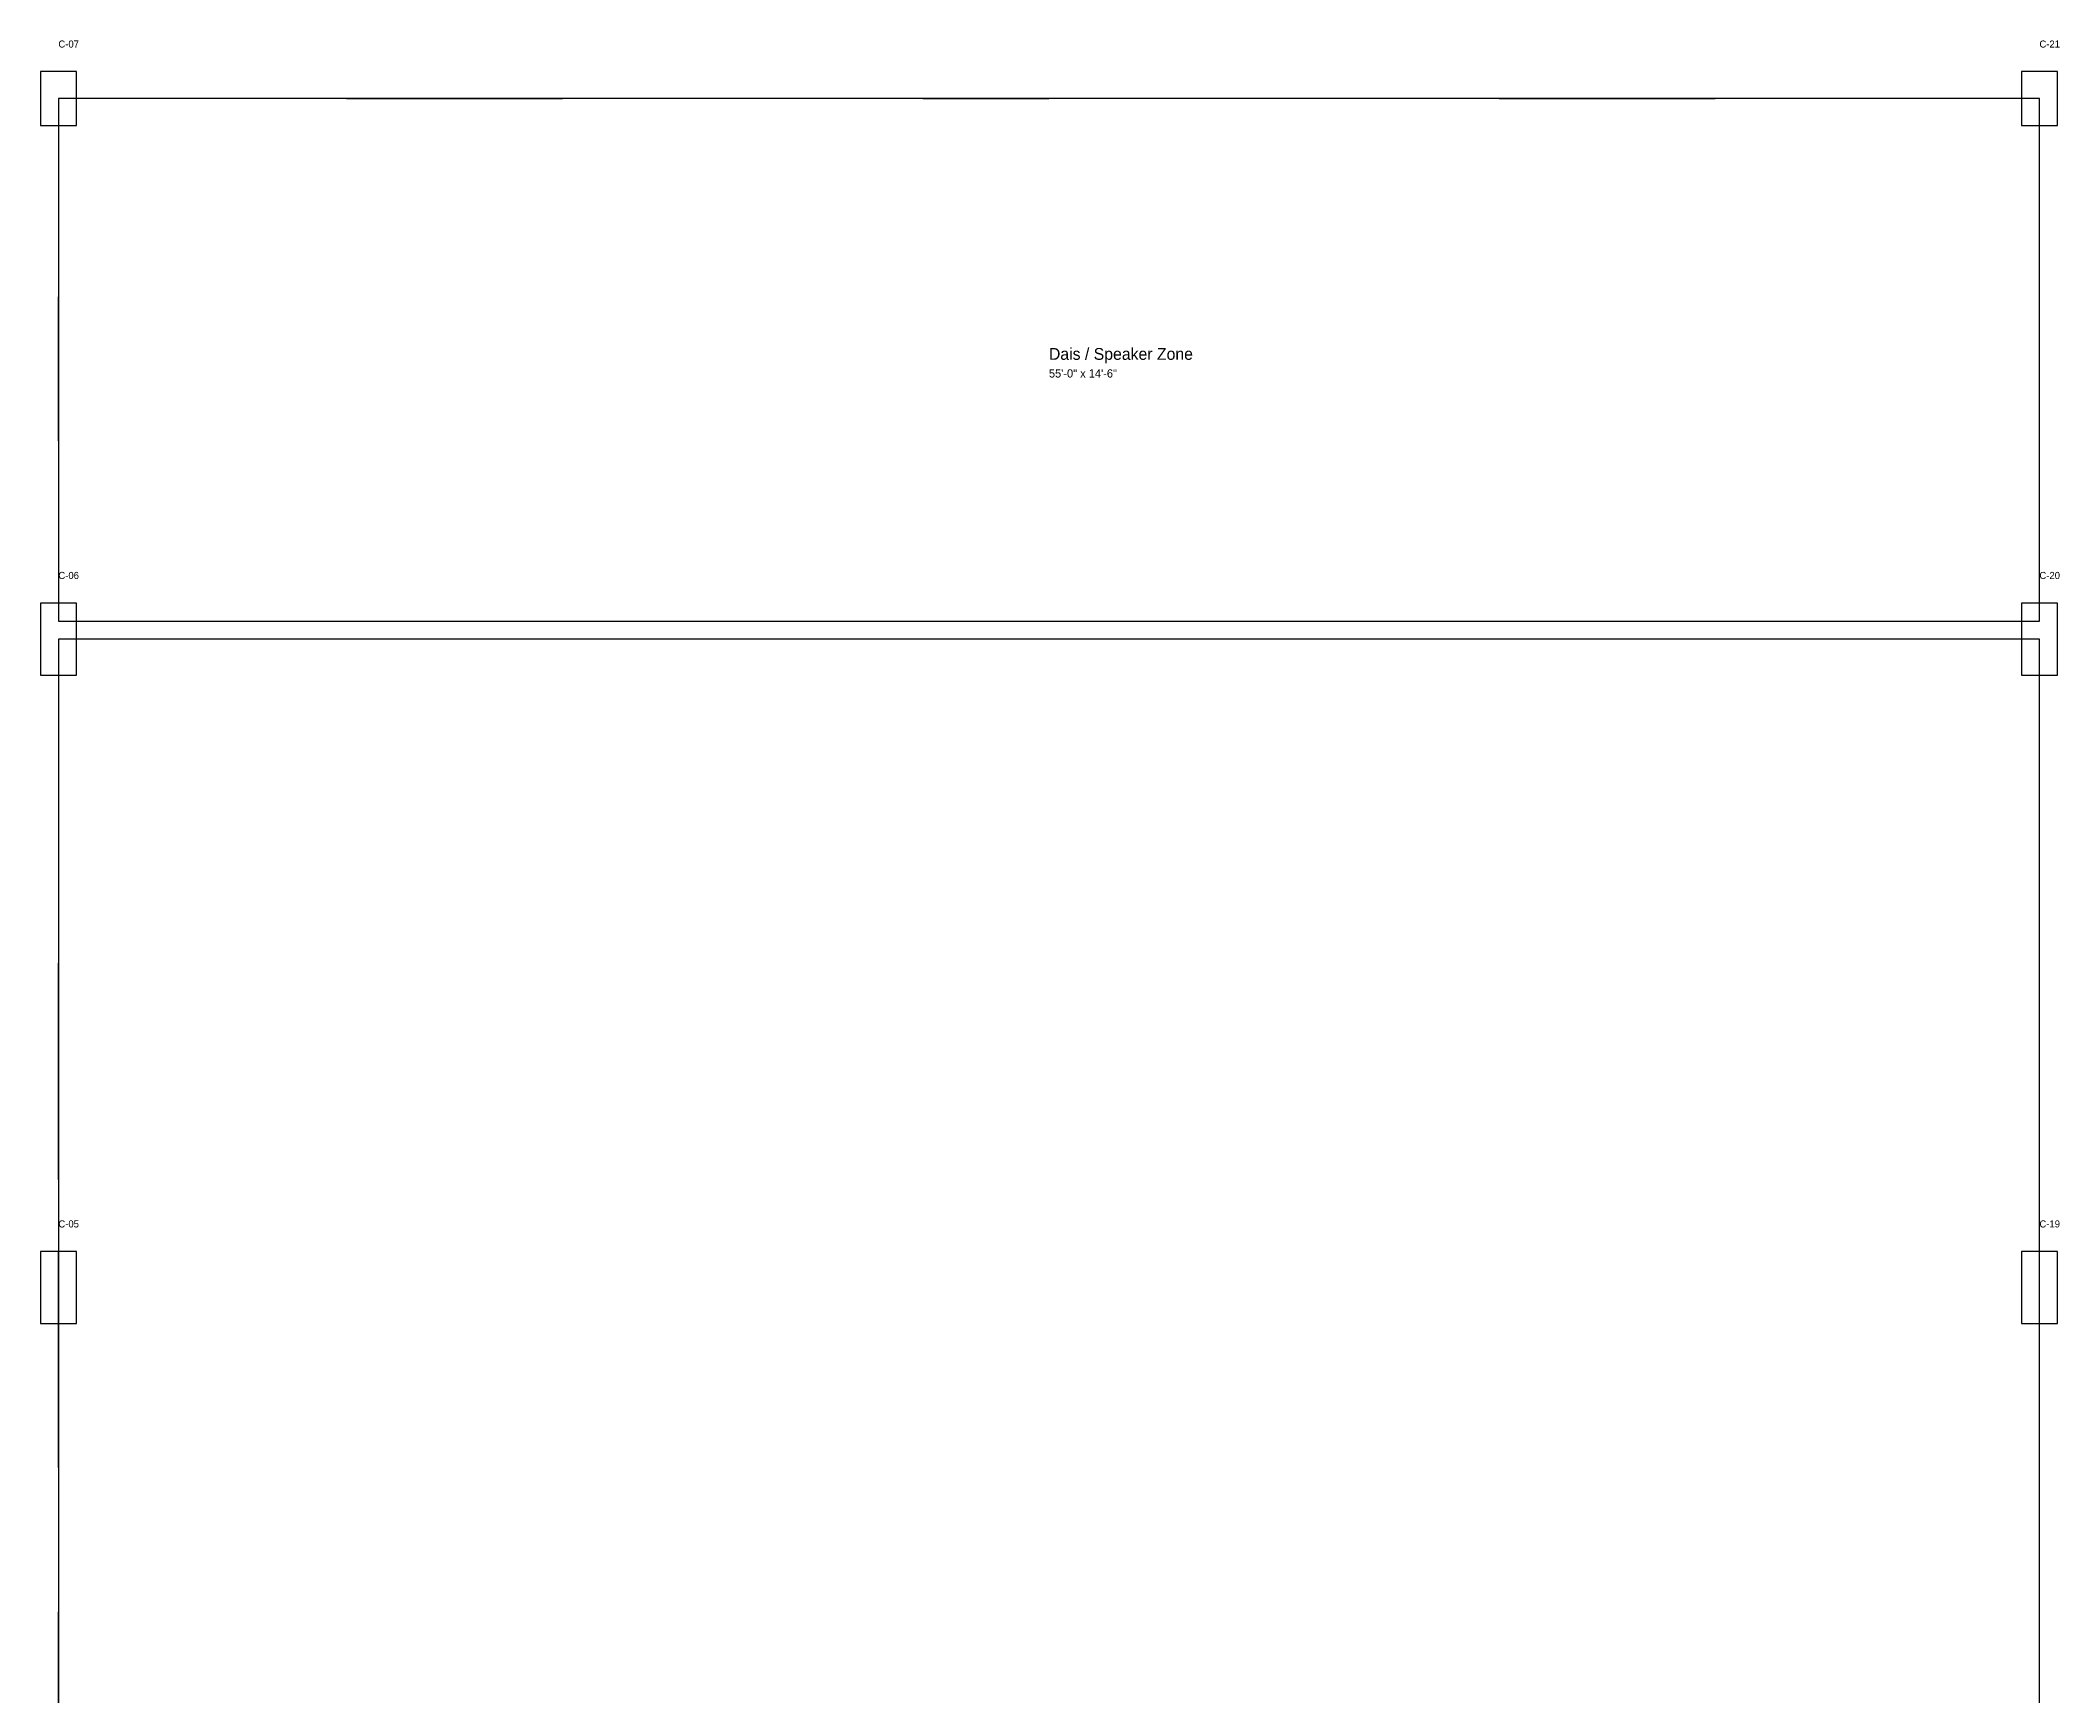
# Model space of a CAD drawing. Header units: millimetres. Extents: x 0 to 19534, y -76 to 27925.
# Drawn here: x 0 to 17087, y 13921 to 27925 of the extents above; entities that cross this region are included whole.
import ezdxf

# ---------------------------------------------------------------- set-up
doc = ezdxf.new("R2010")
doc.units = ezdxf.units.MM
for name, color, linetype in [('COLUMNS', 7, 'Continuous'), ('DOORS', 1, 'Continuous'), ('TEXT', 7, 'Continuous'), ('WALLS', 7, 'Continuous'), ('WINDOWS', 5, 'Continuous')]:
    doc.layers.add(name, color=color, linetype=linetype)

msp = doc.modelspace()

# ---------------------------------------------------------------- linework, layer by layer
at = {"layer": 'COLUMNS'}
for points in [[(0, 27203.4), (304.8, 27203.4), (304.8, 27660.6), (0, 27660.6), (0, 27203.4)], [(16764, 27203.4), (17068.8, 27203.4), (17068.8, 27660.6), (16764, 27660.6), (16764, 27203.4)], [(0, 22555.2), (304.8, 22555.2), (304.8, 23164.8), (0, 23164.8), (0, 22555.2)], [(16764, 22555.2), (17068.8, 22555.2), (17068.8, 23164.8), (16764, 23164.8), (16764, 22555.2)], [(0, 17068.8), (304.8, 17068.8), (304.8, 17678.4), (0, 17678.4), (0, 17068.8)], [(16764, 17068.8), (17068.8, 17068.8), (17068.8, 17678.4), (16764, 17678.4), (16764, 17068.8)]]:
    msp.add_lwpolyline(points, dxfattribs=at)
at = {"layer": 'DOORS'}
for p, q in [((7467.6, 27432), (8534.4, 27432)), ((16916.4, 24231.6), (16916.4, 25298.4))]:
    msp.add_line(p, q, dxfattribs=at)
at = {"layer": 'WALLS'}
for points in [[(152.4, 23012.4), (16916.4, 23012.4), (16916.4, 27432), (152.4, 27432), (152.4, 23012.4)], [(152.4, 4572), (16916.4, 4572), (16916.4, 22860), (152.4, 22860), (152.4, 4572)]]:
    msp.add_lwpolyline(points, dxfattribs=at)
at = {"layer": 'WINDOWS'}
for p, q in [((2590.8, 27432), (4419.6, 27432)), ((12344.4, 27432), (14173.2, 27432)), ((16916.4, 25755.6), (16916.4, 26974.8)), ((152.4, 24536.4), (152.4, 25755.6)), ((152.4, 18288), (152.4, 20116.8)), ((16916.4, 17068.8), (16916.4, 18897.6)), ((152.4, 15849.6), (152.4, 17678.4)), ((16916.4, 14020.8), (16916.4, 15849.6)), ((152.4, 12801.6), (152.4, 14630.4))]:
    msp.add_line(p, q, dxfattribs=at)

# ---------------------------------------------------------------- texts
at = {"layer": 'TEXT'}
for s, height, p in [('C-07', 60, (152.4, 27863.8)), ('C-21', 60, (16916.4, 27863.8)), ('Dais / Speaker Zone', 100, (8534.4, 25222.2)), ('55\'-0" x 14\'-6"', 70, (8534.4, 25072.2)), ('C-06', 60, (152.4, 23368)), ('C-20', 60, (16916.4, 23368)), ('C-05', 60, (152.4, 17881.6)), ('C-19', 60, (16916.4, 17881.6))]:
    msp.add_text(s, height=height, dxfattribs=at).set_placement(p)

doc.saveas('drawing.dxf')
